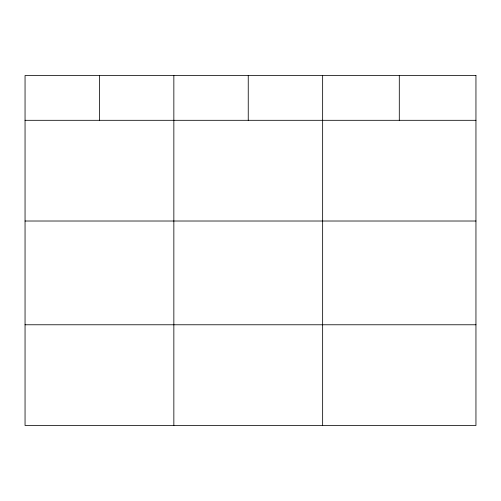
<?xml version="1.0" encoding="UTF-8"?>
<svg xmlns="http://www.w3.org/2000/svg" width="501" height="501" viewBox="0 0 501 501"><rect width="100%" height="100%" fill="white"/><g stroke="black" fill="none" stroke-linecap="round" stroke-linejoin="round"><path stroke-width="0.75" d="M25.05 120.309L475.95 120.309M25.05 221.016L475.95 221.016M25.05 324.773L475.95 324.773M399.297 75.513L399.297 120.309M322.644 75.513L322.644 425.487M248.245 75.513L248.245 120.309M173.847 75.513L173.847 425.487M99.449 75.513L99.449 120.309M475.95 75.513L25.05 75.513L25.05 425.487L475.95 425.487L475.95 75.513"/></g></svg>
